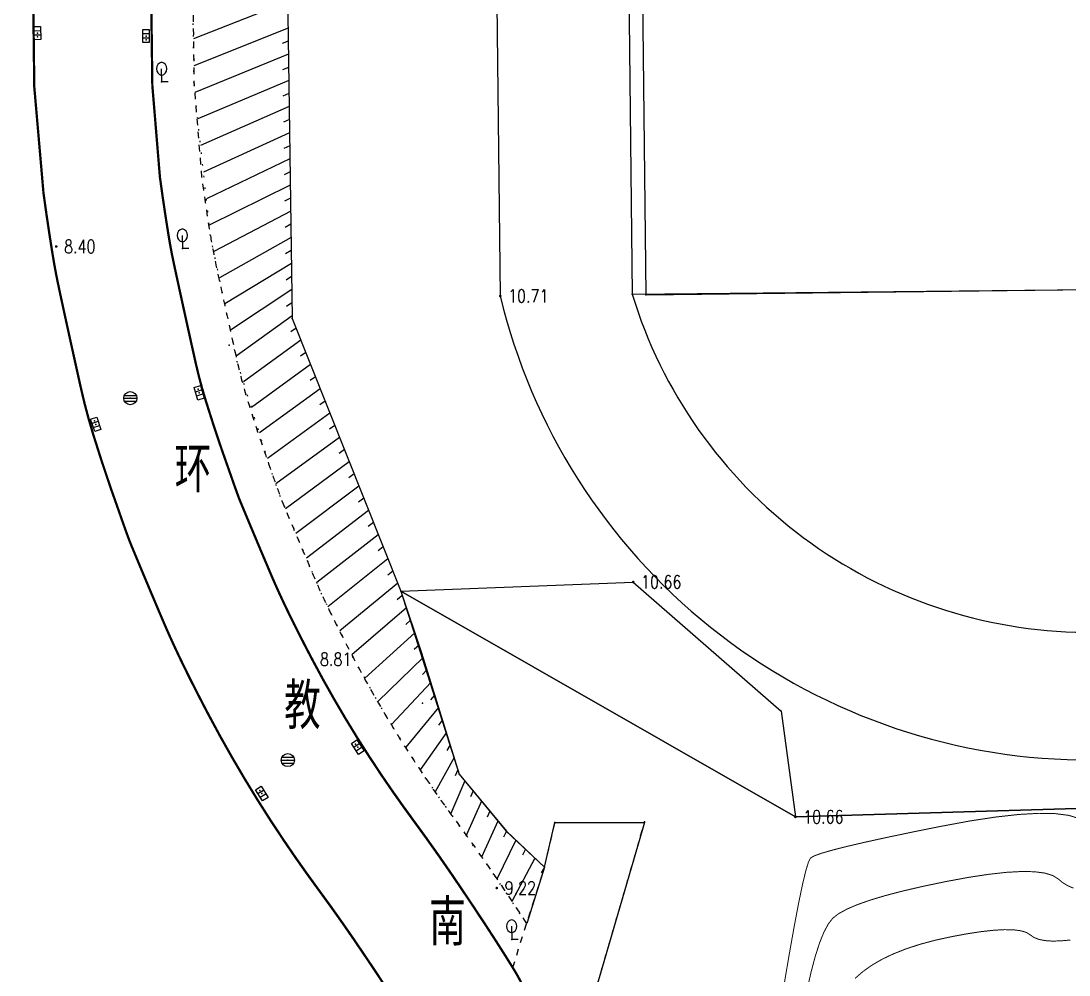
# Model space of a CAD drawing. Extents: x 940 to 2162, y 608 to 1562.
# Drawn here: x 1040.5 to 1120.6, y 851.8 to 924.7 of the extents above; entities that cross this region are included whole.
import ezdxf
from ezdxf.enums import TextEntityAlignment as Align

# ---------------------------------------------------------------- set-up
doc = ezdxf.new("R2010")
doc.units = 0
doc.header["$LTSCALE"] = 0.5
doc.header["$PDSIZE"] = 0.2
doc.linetypes.add('X4', pattern=[1.6, 0, -1.6])
doc.linetypes.add('X6', pattern=[2, 1, -1])
doc.layers.get('0').update_dxf_attribs({"linetype": 'CONTINUOUS'})
doc.layers.add('ASSIST', color=7, linetype='CONTINUOUS', plot=False)
for name, color, linetype in [('COMPONENT', 4, 'CONTINUOUS'), ('DGX', 2, 'CONTINUOUS'), ('DLDW', 11, 'CONTINUOUS'), ('DLSS', 4, 'CONTINUOUS'), ('DMTZ', 3, 'CONTINUOUS'), ('GCD', 1, 'CONTINUOUS'), ('GXYZ', 2, 'CONTINUOUS'), ('JMD', 6, 'CONTINUOUS'), ('ZBTZ', 3, 'CONTINUOUS'), ('ZDH', 1, 'CONTINUOUS')]:
    doc.layers.add(name, color=color, linetype=linetype)
doc.styles.add('HZ', font='rs.shx', dxfattribs={"width": 0.8, "bigfont": 'hztxt.shx'})
doc.linetypes.add('1161', pattern='A,0,[149,AAA.SHX,S=0.15,R=0,X=0,Y=0],-1.6', length=1.6)
doc.linetypes.add('447', pattern='A,8,-1,[148,AAA.SHX,S=1,R=0,X=0,Y=0],-1', length=10)

# ---------------------------------------------------------------- blocks, each defined once
blk = doc.blocks.new('gcbj0103')
for p, q in [((-1, 0), (1, 0)), ((-0.9009279699931145, 0.4339686542644392), (0.9009279699931145, 0.4339686542644392)), ((-0.8840719287007586, -0.4673508584386283), (0.8840719287007586, -0.4673508584386283))]:
    blk.add_line(p, q)
blk.add_circle((0, 0), 1)
blk = doc.blocks.new('gc041')
for p, q in [((-1, 0.5), (1, 0.5)), ((-1, -0.5), (-1, 0.5)), ((-0.3300000000000001, 0.5), (-0.3300000000000001, -0.5)), ((0.3300000000000001, 0.5), (0.3300000000000001, -0.5)), ((1, 0.5), (1, -0.5)), ((1, -0.5), (-1, -0.5))]:
    blk.add_line(p, q)
blk = doc.blocks.new('gc143')
for p, q in [((2.498001805406602e-16, 1), (9.593355060531668e-17, 2)), ((2.498001805406602e-16, 1), (2.498001805406602e-16, 0)), ((1, 0), (0, 0))]:
    blk.add_line(p, q)
for centre, start, end in [((0.2249999999999998, 2), 102.6803834918198, 257.3196165081802), ((-0.2249999999999998, 2), 282.6803834918198, 77.31961650818025)]:
    blk.add_arc(centre, 1.025, start, end)
blk = doc.blocks.new('GC200')
at = {"linetype": 'Continuous', "const_width": 0.2, "flags": 128}
blk.add_lwpolyline([(-0.1, 0, 1), (0.1, 0, 1)], format="xyb", close=True, dxfattribs=at)

msp = doc.modelspace()

# ---------------------------------------------------------------- linework, layer by layer
at = {"linetype": 'Continuous', "elevation": 10.476, "flags": 128}
msp.add_lwpolyline([(1069.546, 881.138), (1071.134, 876.441), (1074.012, 867.156), (1077.587, 862.808), (1080.531, 860.039)], dxfattribs=at)
at = {"layer": 'ASSIST', "linetype": 'X4', "flags": 128}
msp.add_lwpolyline([(1079.166244940038, 855.7308427272106), (1076.574031356186, 859.603144053535), (1071.277031356186, 867.086144053535), (1068.484220895074, 871.4767761054061), (1065.951031356186, 875.9791440535349), (1063.552031356186, 880.783144053535), (1060.279836921319, 888.5049547684318), (1059.681403622628, 890.1937697580136), (1057.041291029903, 898.6662410721331), (1054.984177358094, 908.3196358008488), (1053.732031356187, 919.8631440535349), (1052.758536854676, 997.173), (1051.943536854676, 1010.097), (1049.895536854676, 1021.726), (1047.311, 1030.955)], dxfattribs=at)
at = {"layer": 'DGX', "linetype": 'Continuous', "const_width": 0.075}
for points, elevation in [([(1098.853659627284, 851.0927249701649), (1099.269318511316, 853.5359602359097), (1099.642508572794, 855.6244868838926), (1099.973229811716, 857.3583049141134), (1100.261482228083, 858.7374143265724), (1100.507265821896, 859.7618151212695), (1100.710580593153, 860.4315072982046), (1100.871426541855, 860.7464908573777), (1101.149267421415, 860.9047025318572), (1101.703566985246, 861.1040790547113), (1102.534325233349, 861.3446204259402), (1103.641542165723, 861.6263266455437), (1105.025217782368, 861.9491977135219), (1106.685352083285, 862.3132336298747), (1108.621945068473, 862.7184343946024), (1110.834996737933, 863.1648000077045), (1113.066083306392, 863.5772126744632), (1115.056780988579, 863.8805546001604), (1116.807089784493, 864.074825784796), (1118.317009694135, 864.16002622837), (1119.586540717504, 864.1361559308824), (1120.615682854601, 864.0032148923332), (1121.404436105426, 863.7612031127225)], 11), ([(1120.971317420809, 858.4397832926766), (1120.55170415722, 858.615891290222), (1120.167522125366, 858.8469958140868), (1119.818771325246, 859.133096864271), (1119.394809039766, 859.4045327150994), (1118.784992551833, 859.5916416408965), (1117.989321861446, 859.6944236416623), (1117.007796968605, 859.7128787173967), (1115.84041787331, 859.6470068681), (1114.487184575562, 859.496808093772), (1112.948097075359, 859.2622823944126), (1111.223155372703, 858.943429770022), (1109.497383335527, 858.5837627091677), (1107.955804831763, 858.2267937004173), (1106.598419861412, 857.8725227437706), (1105.425228424474, 857.5209498392279), (1104.436230520949, 857.172074986789), (1103.631426150836, 856.8258981864541), (1103.010815314136, 856.4824194382229), (1102.574398010849, 856.1416387420957), (1102.232799868869, 855.7067486248916), (1101.896646516088, 855.0809416134299), (1101.565937952507, 854.2642177077106), (1101.240674178126, 853.2565769077337), (1100.920855192944, 852.0580192134993), (1100.606480996962, 850.6685446250073)], 11.5)]:
    msp.add_lwpolyline(points, dxfattribs=dict(at, elevation=elevation))
at = {"layer": 'DGX', "linetype": 'Continuous', "const_width": 0.075, "elevation": 12, "flags": 128}
msp.add_lwpolyline([(1120.742723088837, 854.4736524218189), (1120.003257072757, 854.4058525828426), (1119.355712069221, 854.3906673937685), (1118.800088078229, 854.4280968545963), (1118.33638509978, 854.5181409653262), (1117.964603133875, 854.660799725958), (1117.684742180514, 854.8560731364919), (1117.385181974107, 855.0478623174763), (1116.954302249065, 855.1800683894596), (1116.392103005388, 855.2526913524421), (1115.698584243075, 855.2657312064235), (1114.873745962127, 855.219187951404), (1113.917588162545, 855.1130615873834), (1112.830110844327, 854.9473521143619), (1111.611314007474, 854.7220595323395), (1110.37282160258, 854.449091023733), (1109.22625758024, 854.1403537709597), (1108.171621940455, 853.7958477740193), (1107.208914683225, 853.415573032912), (1106.338135808548, 852.9995295476378), (1105.559285316426, 852.5477173181966), (1104.872363206858, 852.0601363445886), (1104.277369479844, 851.5367866268136)], dxfattribs=at)
at = {"layer": 'DLDW', "linetype": 'Continuous', "flags": 128}
for points in [[(1157.266, 904.563), (1156.109, 1009.555), (1086.077, 1008.813), (1087.233, 903.859)], [(1088.279, 903.81), (1156.269, 904.625), (1155.066, 1009.58), (1087.093, 1008.754)]]:
    msp.add_lwpolyline(points, close=True, dxfattribs=at)
msp.add_lwpolyline([(1075.95, 1008.675), (1077.144, 903.717)], dxfattribs=at)
for points in [[(1077.144, 903.717, 0.1665107262286955), (1093.221442439321, 878.3945402264355, 0.1665107262286951), (1121.448, 868.247, 0.1733531338604631), (1150.942499247802, 878.2894183026349, 0.1733531338604574), (1167.388, 904.753)], [(1087.233, 903.859, 0.1596867683486543), (1100.309081697622, 885.2603274544863, 0.1596867683486565), (1121.857, 878.009, 0.1642969392511368), (1144.045273596829, 885.307016069514, 0.1642969392511373), (1157.266, 904.563)]]:
    msp.add_lwpolyline(points, format="xyb", dxfattribs=at)
at = {"layer": 'DLSS', "linetype": 'Continuous', "const_width": 0.175, "elevation": 8.675, "flags": 128}
for points in [[(1049.57, 997.173), (1050.544, 919.823)], [(1041.518, 919.696), (1040.587, 996.591)], [(1041.518, 919.696), (1042.221, 911.595)], [(1050.544, 919.823), (1051.124376898678, 912.7976643089588)]]:
    msp.add_lwpolyline(points, dxfattribs=at)
at = {"layer": 'DLSS', "linetype": 'X6', "flags": 128}
msp.add_lwpolyline([(1052.758536854676, 997.173), (1053.732536854676, 919.823), (1053.732031356187, 919.8631440535349), (1054.312408254865, 912.8378083624938, 0.006666815741131009), (1054.984177358094, 908.3196358008488, 0.01268666632667054), (1055.367738860587, 906.284736201509, 0.001138137123035813), (1056.083357364755, 902.9911977461031, 0.0008703134316765247), (1057.041291029903, 898.6662410721331, 0.02005742826847288), (1057.805588600188, 895.7911027193127, 0.01171711814080317), (1059.681403622628, 890.1937697580136, 0.003125506191028605), (1060.279836921319, 888.5049547684318, 0.01155761766356073), (1060.455031356187, 888.053144053535, 0.002422477526635256), (1062.793640668964, 882.4888000462158, 0.007833472713605686), (1063.552031356186, 880.783144053535, 0.007275035245313421), (1064.560635857798, 878.6876786188147, 0.005556859170894149), (1065.951031356186, 875.9791440535349, 0.0135592585974344), (1068.484220895074, 871.4767761054061, 0.01346145456608761), (1071.277031356186, 867.086144053535, 0.01047366251883937), (1073.718863607087, 863.6249351630594, -0.008994671750275756), (1076.574031356186, 859.603144053535, -0.004728688790849318), (1079.166244940038, 855.7308427272106, -0.006215720748327767)], format="xyb", dxfattribs=at)
at = {"layer": 'DLSS', "linetype": 'Continuous', "const_width": 0.175, "flags": 128}
for points in [[(1051.124376898678, 912.7976643089588, 0.006666815741131009), (1051.796146001907, 908.2794917473138, 0.01268666632667054), (1052.179707504401, 906.244592147974, 0.001138137123035813), (1052.895326008569, 902.9510536925682, 0.0008703134316765247), (1053.853259673716, 898.6260970185981, 0.02005742826847288), (1054.617557244001, 895.7509586657777, 0.01171711814080317), (1056.493372266442, 890.1536257044786, 0.01171711814080317)], [(1042.221, 911.595, 0.006666815741131063), (1042.928002097803, 906.8398579966452, 0.01268666632667055), (1043.396, 904.357, 0.001138137123035758), (1044.120302849558, 901.023493006418, 0.0008703134316765853), (1045.085, 896.668, 0.02005742826847278), (1046.034402763094, 893.0965320239484, 0.01171711814080306), (1048.044, 887.1)], [(1056.493372266442, 890.1536257044786, 0.003125506191028605), (1057.091805565133, 888.4648107148969, 0.01155761766356073), (1057.267, 888.013, 0.002422477526635256), (1059.605609312777, 882.4486559926809, 0.007833472713605686), (1060.364, 880.743, 0.007275035245313421), (1061.372604501612, 878.6475345652798, 0.005556859170894149), (1062.763, 875.939, 0.0135592585974344), (1065.296189538887, 871.4366320518711, 0.01346145456608761), (1068.089, 867.046, 0.01047366251883937), (1070.5308322509, 863.5847911095244, -0.008994671750275756), (1073.386, 859.563, -0.00488797346783775), (1076.064252279102, 855.5594139289024, -0.006215720748327767), (1078.1, 852.365, -0.01773117998338068), (1078.718103587955, 851.2841913496413, -0.00275414816203505), (1082.408, 844.171, -0.02123833320851274), (1083.330236433261, 842.1630165514762, -0.01017343484311333), (1084.988, 837.86)], [(1048.007108905595, 887.2060869767902, 0.003125506191028631), (1048.643054517694, 885.4114099683082, 0.01155761766355959), (1048.968378713001, 884.5724280830318, 0.002422477526635396), (1051.340715863724, 878.9278341203534, 0.00783347271360565), (1052.213464083127, 876.9649827093257, 0.007275035245313343), (1053.335442611665, 874.6339726639687, 0.005556859170894061), (1054.817026332596, 871.747800546647, 0.01355925859743427), (1057.589091622918, 866.8208664496622, 0.01346145456608757), (1060.641475510723, 862.0221539272696, 0.01047366251883954), (1063.300245153823, 858.2534441303418, -0.008994671750275764), (1065.968323705345, 854.4951869836607, -0.004887973467837899), (1068.548915478154, 850.6375887441582, -0.006215720748327738), (1070.4646292898, 847.6315272263711, -0.0177311799833802), (1070.766521220803, 847.1036425532185, -0.002754148162035184), (1074.410845793548, 840.0783022370205, -0.02123833320851281), (1075.014696039766, 838.7635403646177, 0.03523767940886961), (1078.021, 832.169, -0.0101734348431133)]]:
    msp.add_lwpolyline(points, format="xyb", dxfattribs=at)
at = {"layer": 'DLSS', "linetype": 'X6', "flags": 128}
msp.add_lwpolyline([(1078.1, 852.365), (1080.531, 860.039), (1081.322, 863.46), (1088.163, 863.46), (1082.903, 845.379), (1082.408, 844.171)], dxfattribs=at)
at = {"layer": 'DMTZ', "linetype": 'Continuous'}
for p, q in [((1060.892327608276, 926.2003565226593), (1053.68786468508, 923.3706307168828)), ((1060.921047983566, 924.2005627482807), (1053.713609647873, 921.3261000474628)), ((1060.935408171212, 923.2006658610915), (1060.471464690926, 923.0142350506015)), ((1060.949768358857, 922.2007689739022), (1053.794752937135, 919.2849150880608)), ((1060.964128546502, 921.2008720867128), (1060.502382247452, 921.0090639656287)), ((1060.978488734147, 920.2009751995236), (1054.015251183171, 917.252146290385)), ((1060.992848921792, 919.2010783123344), (1060.533814592884, 919.0028676040379)), ((1061.007209109438, 918.201181425145), (1054.235749429206, 915.2193774927092)), ((1061.021569297083, 917.2012845379559), (1060.565462526062, 916.9964269937235)), ((1061.035929484728, 916.2013876507665), (1054.456247675241, 913.1866086950336)), ((1061.050289672373, 915.2014907635772), (1060.597345354354, 914.9897327772475)), ((1061.064649860018, 914.201593876388), (1054.676745921277, 911.1538398973578)), ((1061.079010047663, 913.2016969891987), (1060.629484199023, 912.9827757444465)), ((1061.093370235308, 912.2018001020094), (1054.897244167312, 909.1210710996821)), ((1061.107730422954, 911.2019032148202), (1060.662125892534, 910.9751068249255)), ((1061.122090610599, 910.2020063276309), (1055.242314537391, 907.1082782953944)), ((1061.136450798244, 909.2021094404416), (1060.697339547544, 908.9629833032078)), ((1061.150810985889, 908.2022125532524), (1055.668464889095, 905.1084872215441)), ((1061.165171173534, 907.2023156660631), (1060.733694800984, 906.94967334987)), ((1061.179531361179, 906.2024187788738), (1056.094615240799, 903.1086961476939)), ((1061.193891548824, 905.2025218916845), (1060.771447906442, 904.9350497080648)), ((1061.20825173647, 904.2026250044953), (1056.520765592503, 901.1089050738436)), ((1061.222611924115, 903.2027281173059), (1060.810920434561, 902.9189850690584)), ((1061.23697211176, 902.2028312301168), (1056.946915944207, 899.1091139999933)), ((1061.532002616827, 901.2588646073558), (1061.127350558819, 900.9651696772835)), ((1061.902025700456, 900.329842047037), (1057.514876321284, 897.1464430881116)), ((1062.272048784085, 899.4008194867181), (1061.867329558184, 899.1072171226513)), ((1062.642071867715, 898.4717969263993), (1058.123175248783, 895.1943311865774)), ((1063.012094951344, 897.5427743660805), (1062.607312416782, 897.2492592902954)), ((1063.382118034974, 896.6137518057616), (1058.731474176283, 893.2422192850431)), ((1063.752141118603, 895.6847292454428), (1063.34729881131, 895.3912966190611)), ((1064.122164202233, 894.755706685124), (1059.339773103782, 891.2901073835089)), ((1064.492187285862, 893.8266841248052), (1064.087288453595, 893.5333295004539)), ((1064.862210369492, 892.8976615644863), (1059.980789308567, 889.3488852317266)), ((1065.232233453121, 891.9686390041675), (1064.828450361354, 891.6737505255804)), ((1065.60225653675, 891.0396164438487), (1060.728280624867, 887.4467054913758)), ((1065.97227962038, 890.1105938835298), (1065.571144939382, 889.8121127824514)), ((1066.342302704009, 889.181571323211), (1061.526065288441, 885.5640722047596)), ((1066.712325787639, 888.2525487628922), (1066.313899885746, 887.9504613571619)), ((1067.082348871268, 887.3235262025732), (1062.323849952014, 883.6814389181433)), ((1067.452371954898, 886.3945036422544), (1067.056715998018, 886.0887973063935)), ((1067.822395038527, 885.4654810819356), (1063.121634615587, 881.7988056315269)), ((1068.192418122157, 884.5364585216167), (1067.799594048349, 884.2271217358361)), ((1068.562441205786, 883.6074359612979), (1063.97270755001, 879.9407395370155)), ((1068.932464289415, 882.6784134009791), (1068.544138320765, 882.3634484155099)), ((1069.302487373045, 881.7493908406603), (1064.886207953197, 878.1114540276742)), ((1069.655502939657, 880.8141112672729), (1069.27242146807, 880.4927880870845)), ((1069.975781725014, 879.8667879330038), (1065.799708356384, 876.2821685183329)), ((1070.29606051037, 878.9194645987349), (1069.921051825217, 878.5887555331504)), ((1070.616339295727, 877.9721412644658), (1066.787562422449, 874.4923344001166)), ((1070.936618081083, 877.0248179301967), (1070.572035095275, 876.6826494827045)), ((1071.247605945168, 876.0744846418049), (1067.790178693826, 872.7103329765262)), ((1071.54367186761, 875.1193171331613), (1071.192707082688, 874.7631939525836)), ((1071.839737790053, 874.1641496245177), (1068.821967039004, 870.9457987742973)), ((1072.135803712495, 873.208982115874), (1071.804516848356, 872.8344837665464)), ((1072.431869634937, 872.2538146072305), (1069.919368967028, 869.2205516993316)), ((1072.727935557379, 871.2986470985869), (1072.423268739285, 870.9021901274633)), ((1073.024001479821, 870.3434795899433), (1071.016770895052, 867.495304624366)), ((1073.320067402264, 869.3883120812997), (1073.052906935533, 868.9656712349347)), ((1073.616133324706, 868.433144572656), (1072.178214938054, 865.8130542398444)), ((1073.912199247148, 867.4779770640125), (1073.70420792588, 867.0232907872489)), ((1074.43301639271, 866.6439498530063), (1073.359569152797, 864.1441711760502)), ((1075.068119436877, 865.8715224303382), (1074.868147214742, 865.4132527385907)), ((1075.703222481044, 865.0990950076701), (1074.540923367539, 862.4752881122561)), ((1076.338325525211, 864.326667585002), (1076.133410739227, 863.8705865280779)), ((1076.973428569378, 863.5542401623339), (1075.722277582282, 860.8064050484619)), ((1077.611695470507, 862.7847725007354), (1077.40209703458, 862.3308248213089)), ((1078.34012060518, 862.0996470938372), (1076.89137783504, 859.1290854348222)), ((1079.796970874525, 860.729396280041), (1078.028811387539, 857.4299640810164)), ((1079.068545739852, 861.4145216869391), (1078.840301985904, 860.969656776226)), ((1080.531, 860.039), (1079.166244940038, 855.7308427272106)), ((1080.525396009197, 860.0442708731428), (1080.282237568769, 859.6073796133896))]:
    msp.add_line(p, q, dxfattribs=at)
at = {"layer": 'DMTZ', "linetype": 'Continuous', "flags": 128}
msp.add_lwpolyline([(1055.834615484472, 1031.810130339084), (1056.792, 1027.737), (1059.649, 1012.773), (1061.24, 901.992), (1069.546, 881.138), (1071.134, 876.441), (1074.012, 867.156), (1077.587, 862.808), (1080.531, 860.039)], dxfattribs=at)
at = {"layer": 'JMD', "linetype": '447', "flags": 128}
for points, elevation in [([(1056.792, 1027.737), (1059.649, 1012.773), (1061.24, 901.992)], 10.557), ([(1061.24, 901.992), (1069.546, 881.138), (1099.71, 863.887), (1125.512, 864.649), (1145.898, 871.231), (1161.268, 883.069), (1170.186, 899.769)], 10.524), ([(1069.546, 881.138), (1087.312, 881.848), (1098.629, 871.963), (1099.71, 863.887)], 10.476)]:
    msp.add_lwpolyline(points, dxfattribs=dict(at, elevation=elevation))
at = {"layer": 'ZBTZ', "linetype": '1161', "flags": 128}
msp.add_lwpolyline([(1330.74030690614, 833.7620854091418), (1327.560331544107, 840.7681599130767), (1319.707331544107, 863.1341599130767), (1319.598215207927, 863.4449323535472, -0.07767189255708772), (1319.176439391889, 867.1407200917384, -0.0898070765569256), (1319.974327591588, 870.699852189045, -0.08994556192284624), (1322.608315473374, 874.7282865134812, -0.1187661010853789), (1326.471301276923, 877.2365451134685, -0.1025950551691079), (1331.409700766704, 877.9072461966447, -0.1410605338780617), (1335.991557555388, 876.2359889733368, -0.02070805339739447), (1338.014511455766, 874.628544778913, -0.02638179541695709), (1339.616430768756, 873.0888239983199, -0.01324528057053841), (1341.445756783676, 871.0279743199329, -0.00539694557954698), (1345.413958174393, 866.2069504954676, -0.0287676922752241), (1347.216635304136, 863.683777253185, -0.01558429575928062), (1349.754193119395, 859.369411250804), (1356.2, 845.721, 0.1677350416687429), (1359.481754920498, 841.3407086163867, 0.2477639020007958), (1363.284, 840.922, 0.1119164653350866), (1366.35400898118, 843.0176757045932, 0.06982179078055493), (1369.739, 847.866, 0.05302666898327583), (1371.016677476326, 851.2183776665252, 0.05266278602098382), (1371.567012493218, 854.7884628561937, -0.001571457847204317), (1370.444748392087, 864.0936365850512, -0.002171716530743324), (1369.680930655726, 870.8520126735848, -0.000158731353507149), (1368.865347683121, 878.3827903145817, -0.005831175058357999), (1368.835166977086, 878.6965356861357, -0.04640159439302335), (1368.86888755593, 882.6640065747548, 0.02050817610481401), (1369.267448158087, 889.2738495481444, 0.003581697732851994), (1369.283866229048, 890.6361483615467, 0.0007816484266188469), (1369.305592176197, 897.1712360912459, 0.02658373590495521), (1369.127376593749, 900.6358330974675, 0.003874003666492416), (1368.949032075191, 902.2173065744712), (1368.092903076096, 906.6853415970179, 0.009168549313988517), (1365.622509096733, 916.5441506019939, 0.03703590148082501), (1365.012888824837, 918.2791220873926, 0.007584960766079112), (1357.022105311998, 935.8366278723581, 0.00487218763512105), (1343.846177456713, 962.9729170233339, 0.008475438951629393), (1342.008906001692, 966.5131037875562, 0.003613577247690865), (1335.853620577029, 977.7032815322196), (1329.947909288172, 984.9689412267328, 0.01309924258097198), (1326.606297377274, 988.4312666789774, 0.02852748120971554), (1325.251649540224, 989.6191488562038, 0.01473740594468165), (1320.307333616, 993.2498529809614, 0.008962561046840834), (1311.673246271799, 998.9808702049178, 0.04786741139772971), (1307.451735092448, 1001.138045216571, 0.02711266159421614), (1298.540423747699, 1004.116219391518), (1269.742276207902, 1011.438894708272, -0.02051239827557362), (1261.532235023807, 1014.034304340521, -0.03397722606823211), (1256.413016839589, 1016.290583875658, -0.005960911369626823), (1247.965378045428, 1020.850663506758, -0.01883707292249731), (1245.102313519433, 1022.584718726818, -0.02792585219704915), (1242.304926376443, 1024.659162672232, -0.006734338126811068), (1232.843102192778, 1032.748968426348, -0.04166987681746038), (1227.656889851819, 1038.133384819236, -0.02583213580689571), (1220.98624510323, 1047.249647159327), (1219.164, 1049.83), (1198.288, 1046.029), (1190.582, 1046.640095995334), (1190.582, 1044.115), (1180.434, 1044.141), (1180.52, 1046.834), (1175.967, 1046.977), (1177.339, 952.841), (1172.053, 952.633), (1170.186, 899.769), (1161.268, 883.069), (1145.898, 871.231), (1125.512, 864.649), (1099.71, 863.887), (1069.546, 881.138), (1074.012, 867.156), (1077.611695470507, 862.7847725007354), (1080.531, 860.039), (1081.322, 863.46), (1088.163, 863.46), (1082.903, 845.379), (1085.515, 845.893), (1090.004650170865, 847.6044717124414), (1092.212, 841.814), (1092.782, 840.069), (1087.738, 838.245), (1087.788030478868, 838.7502726945628, -0.02720626135905153), (1090.092928778058, 834.6383083630063, -0.06386620414577619), (1090.967153284954, 832.077135139946, -0.009427842250884071), (1091.977816512765, 826.6015682940632, -0.01027752102179073), (1092.709408967606, 821.5245319534689, -0.01191435290653254), (1094.111987085831, 807.3647098204297, -0.02409250960012815), (1094.30658744357, 800.0856844147379, -0.01762744533853064), (1093.750281316498, 790.2846162248766, -0.007980720861946566), (1091.459872154579, 769.1421334205809), (1090.26578939507, 759.7561079789987, -0.03406716881543417), (1095.724227160725, 760.4608220012772, -0.04963664791136636), (1102.310038156488, 760.2044738422388, -0.002640957564007776), (1103.782246849057, 759.9919323943757, -0.00539219187305133), (1104.565516979413, 759.8659749667443, -0.07206357379235899), (1109.902716802097, 758.1321199383497, -0.1118449995093487), (1113.518399190251, 755.2037695404226, -0.1248730427075838), (1115.36875288391, 751.0471710724216, -0.06574681898558328), (1115.600295215374, 745.1219470572261, -0.03658069401308228), (1114.484646497955, 738.437422222961, 0.03433370707008717), (1113.45986872758, 732.4626363982984, 0.01733054045824726), (1112.756710506515, 721.9149484344907, 0.02338279242338238), (1112.870601334822, 714.2453172550563, 0.03585467793721579), (1113.622760535866, 708.6355006366118, 0.02070116468151142), (1116.170601013228, 698.5036091733889, 0.03739477682750552), (1121.194106788135, 685.2584702053803, 0.04252079251681425), (1127.33555278772, 674.5880986850711, 0.02313094364083144), (1130.841138330201, 670.0100691093521, 0.02070017685427941), (1135.245525779231, 665.197562799227, 0.04717038616147532), (1140.589988981119, 660.7506756278771, 0.0457630195307813), (1146.888910362973, 657.2417750079023, 0.08252832960292647), (1154.184492675951, 655.3625431456941, 0.06653596269969576), (1164.052947775207, 655.8114226763622, 0.03089355770655486), (1170.375238681622, 657.3592530134301, 0.04345245804404059), (1174.348562496032, 658.9865479072473, 0.05305413404953363), (1181.795294439794, 663.8821966875308, 0.08734573626848158), (1184.776556534042, 667.3579680265868, 0.006859099172837518), (1185.162424824007, 668.0303477159773, -0.00631040235019554), (1185.689144687283, 668.9505002558554, -0.03027568241927613), (1189.360874201515, 674.3982951760674, -0.02108139738827408), (1195.178903604285, 681.3657108240375, -0.09338849232418449), (1204.12747858415, 688.1214405744404, -0.1305612467970556), (1213.005575189727, 689.9282492644204, -0.01063875108165456), (1220.791738366239, 689.3027760349814, 0.00642791346054287), (1233.289985343012, 688.1927728609945, 0.00233489481904948), (1242.047541471795, 687.5694565158763, 0.003845100388871761), (1247.33148845377, 687.2589590041302, 0.1985676532413352), (1251.992562138071, 688.913161983478, 0.1440159873846094), (1256.476480274548, 696.199376634051, 0.08971518663742474), (1257.029305765584, 702.5635347783069, -0.06938342729055084), (1257.544183804626, 713.690144686303, -0.03642232395499571), (1260.849961048933, 726.2380738041269, -0.1559862119657098), (1264.056100359757, 730.5452450611203, -0.201175649441758), (1270.425309938213, 731.9988229909209, -0.180181156037053), (1276.131460513026, 728.6615328283185, -0.0232625486903424), (1278.274910883589, 725.7738106002363, -0.02503553640315423), (1280.026538709105, 722.8645586086313, -0.02434322553392784), (1284.360118812925, 713.7357709049638, 0.01944662701793687), (1289.340410411718, 702.974008156593, 0.01917795581949746), (1295.660754941264, 691.6924217729716, 0.06245552294169186), (1297.591655592382, 689.2739748517232, 0.04933305028934373), (1298.871263876959, 688.2524847520576, 0.03510164600004978), (1301.353588933053, 686.8804423082602, 0.03143432146550384), (1304.796556164129, 685.5374699958774, 0.07184735461139242), (1305.498594691406, 685.4201277057728, 0.02380887318557969), (1306.044999012333, 685.4340327845189, 0.01709317676678085), (1307.053964570062, 685.5426454614598, 0.04366497319522861), (1310.870427501381, 686.4309815295726, 0.03629749139989812), (1315.466604066101, 688.3123681239646, 0.01577830507434011), (1318.218381066063, 689.789502522463, 0.01085909114464518), (1322.259194086291, 692.2443089302099, 0.02130855956824799), (1324.616938282682, 693.8930450809643, 0.01289662136176066), (1324.725336837125, 693.9804608040216, 0.03734683383360973), (1324.728702912137, 698.7320064341585, 0.01663329780598675), (1324.405080695114, 701.738899424808, 0.02029218058863811), (1323.977572554634, 704.0742294947426, 0.1184085380518286), (1320.610129847948, 710.9164216375686, -0.07003127295606214), (1311.691834361558, 725.3573214875784, -0.02297238856624564), (1306.681434260197, 738.3728921761328, -0.02490042000628294), (1303.211847331826, 750.8250109872182, -0.0554466566014308), (1301.993249374297, 761.741252607555, -0.04310571844722187), (1303.164165990694, 775.3601210581369, -0.08462387301106501), (1307.367442014009, 787.2135689431892, -0.2741189059059924), (1314.058595428185, 791.0989382513875, -0.1743008428100553), (1319.048992605886, 789.2538453076137, -0.08134021371336353), (1323.488700769593, 784.0801708667296, -0.1588683276388593), (1326.898963832351, 769.6306686874689, 0.1153917118663564), (1329.097714642468, 754.7229658551212, 0.0273903590976233), (1333.464101245895, 745.226586325915, 0.04406865682504043), (1336.763524686614, 740.1220168393071, 0.117210170919842), (1341.452929314251, 736.3643159917947, 0.0971809382673595), (1349.100997465204, 734.4241915909283, 0.1361103680864947), (1353.055399055422, 735.2913690110936, 0.05419261582669176), (1355.837845102869, 737.1734301901735), (1357.399845102869, 741.0464301901736), (1359.601, 743.988), (1358.961, 747.7399999999996, 0.01231234098991145), (1357.65019902393, 750.5986331368042, 0.02725461916411472), (1356.292292965122, 753.0316492567024, 0.002450998418037426), (1353.397403663183, 757.5635155551157, -0.003278939468007818), (1351.198821126588, 761.0179287083276, -0.001211345795050649), (1348.635884223226, 765.1257972260855, -0.001537204853457743), (1346.629580871756, 768.3812067449871, -0.01847901088273402), (1344.350421693191, 772.4339961239825, -0.01357885267906492), (1341.682419665143, 777.9829518509791, -0.01746012801799162), (1340.066427634603, 781.9582252058965, -0.01901592663279646), (1338.839062154025, 785.7485170573659, -0.01541965974882291), (1337.304102082367, 791.9061545913436, -0.01626914342456756), (1336.21741607463, 797.8467138063714, -4.687785894344609e-05), (1335.23663264182, 804.4118024131503, -0.0001206073863888969), (1334.856053589007, 806.9651441948282, -7.336279934118193e-06), (1333.96292600187, 812.9677574751004, -7.344894127367466e-06), (1333.071021892567, 818.9633572444873, -0.001306863609322305), (1332.462635848178, 823.1282670037327, 0.0009819902722926113), (1331.662323694791, 828.6320722259779, 0.01573564386669299), (1330.74030690614, 833.7620854091418)], format="xyb", close=True, dxfattribs=at)
at = {"layer": 'ZDH', "linetype": 'Continuous'}
for p in [(1041.752, 923.82, 8.34), (1041.752, 923.82, 8.34), (1041.76, 923.522, 8.348), (1041.76, 923.522, 8.348), (1050.061, 923.59, 8.437), (1050.061, 923.59, 8.437), (1050.062, 923.3, 8.436), (1050.062, 923.3, 8.436), (1051.251, 920.089, 8.637), (1051.251, 920.089, 8.637), (1041.518, 919.696, 8.353), (1041.518, 919.696, 8.353), (1050.544, 919.823, 8.475), (1050.544, 919.823, 8.475), (1042.221, 911.595, 8.353), (1042.221, 911.595, 8.353), (1042.221, 911.595, 8.353), (1042.221, 911.595, 8.353), (1042.221, 911.595, 8.353), (1042.221, 911.595, 8.353), (1043.198, 907.5, 8.395), (1043.198, 907.5, 8.395), (1052.845, 907.346, 8.889), (1052.845, 907.346, 8.889), (1052.845, 907.346, 8.889), (1043.396, 904.357, 8.426), (1043.396, 904.357, 8.426), (1043.396, 904.357, 8.426), (1077.144, 903.717, 10.708), (1077.144, 903.717, 10.708), (1077.144, 903.717, 10.708), (1087.233, 903.859, 10.641), (1087.233, 903.859, 10.641), (1087.233, 903.859, 10.641), (1088.279, 903.81, 10.61), (1088.279, 903.81, 10.61), (1088.279, 903.81, 10.61), (1061.24, 901.992, 10.524), (1061.24, 901.992, 10.524), (1061.24, 901.992, 10.524), (1056.42, 899.946, 8.784), (1056.42, 899.946, 8.784), (1056.42, 899.946, 8.784), (1045.085, 896.668, 8.525), (1045.085, 896.668, 8.525), (1045.085, 896.668, 8.525), (1054.041, 896.584, 8.568), (1054.041, 896.584, 8.568), (1054.041, 896.584, 8.568), (1054.126, 896.309, 8.568), (1054.126, 896.309, 8.568), (1054.126, 896.309, 8.568), (1048.862, 895.904, 8.617), (1048.862, 895.904, 8.617), (1048.862, 895.904, 8.617), (1046.128, 894.173, 8.549), (1046.128, 894.173, 8.549), (1046.128, 894.173, 8.549), (1046.218, 893.9, 8.547), (1046.218, 893.9, 8.547), (1046.218, 893.9, 8.547), (1057.267, 888.013, 8.667), (1057.267, 888.013, 8.667), (1057.267, 888.013, 8.667), (1048.044, 887.1, 8.627), (1048.044, 887.1, 8.627), (1048.044, 887.1, 8.627), (1087.312, 881.848, 10.66), (1087.312, 881.848, 10.66), (1087.312, 881.848, 10.66), (1060.364, 880.743, 8.74), (1060.364, 880.743, 8.74), (1060.364, 880.743, 8.74), (1069.546, 881.138, 10.476), (1069.546, 881.138, 10.476), (1069.546, 881.138, 10.476), (1062.763, 875.939, 8.809), (1062.763, 875.939, 8.809), (1062.763, 875.939, 8.809), (1071.134, 876.441, 10.381), (1071.134, 876.441, 10.381), (1071.134, 876.441, 10.381), (1071.195, 872.574, 10.263), (1071.195, 872.574, 10.263), (1071.195, 872.574, 10.263), (1098.629, 871.963, 10.67), (1098.629, 871.963, 10.67), (1098.629, 871.963, 10.67), (1066.087, 869.46, 8.897), (1066.087, 869.46, 8.897), (1066.087, 869.46, 8.897), (1066.246, 869.223, 8.899), (1066.246, 869.223, 8.899), (1066.246, 869.223, 8.899), (1060.902, 868.228, 8.99), (1060.902, 868.228, 8.99), (1060.902, 868.228, 8.99), (1074.012, 867.156, 10.442), (1074.012, 867.156, 10.442), (1074.012, 867.156, 10.442), (1068.089, 867.046, 8.944), (1068.089, 867.046, 8.944), (1068.089, 867.046, 8.944), (1058.768, 865.915, 8.958), (1058.768, 865.915, 8.958), (1058.768, 865.915, 8.958), (1058.916, 865.67, 8.96), (1058.916, 865.67, 8.96), (1058.916, 865.67, 8.96), (1099.71, 863.887, 10.659), (1099.71, 863.887, 10.659), (1099.71, 863.887, 10.659), (1081.322, 863.46, 10.457), (1081.322, 863.46, 10.457), (1081.322, 863.46, 10.457), (1088.163, 863.522, 10.526), (1088.163, 863.522, 10.526), (1088.163, 863.522, 10.526), (1077.587, 862.808, 10.381), (1077.587, 862.808, 10.381), (1077.587, 862.808, 10.381), (1080.531, 860.039, 10.055), (1080.531, 860.039, 10.055), (1080.531, 860.039, 10.055), (1073.386, 859.563, 9.043), (1073.386, 859.563, 9.043), (1073.386, 859.563, 9.043), (1076.881, 858.445, 9.221), (1076.881, 858.445, 9.221), (1076.881, 858.445, 9.221), (1078.021, 854.525, 9.416), (1078.021, 854.525, 9.416), (1078.021, 854.525, 9.416), (1078.1, 852.365, 9.154), (1078.1, 852.365, 9.154), (1078.1, 852.365, 9.154)]:
    msp.add_point(p, dxfattribs=at)

# ---------------------------------------------------------------- block references
at = {"layer": 'COMPONENT', "linetype": 'Continuous', "xscale": 0.5, "yscale": 0.5}
for p in [(1048.862, 895.904, 9.424), (1060.902, 868.228, 9.424)]:
    msp.add_blockref('gcbj0103', p, dxfattribs=at)
at = {"layer": 'GCD', "linetype": 'Continuous'}
ref = msp.add_blockref('GC200', (1043.198, 907.5, 8.395), dxfattribs=dict(at, xscale=0.5, yscale=0.5, zscale=0.5))
ref.add_attrib('height', '8.40', dxfattribs={"linetype": 'Continuous', "height": 1, "style": 'HZ', "width": 0.8}).set_placement((1043.798, 907.5, 8.395), align=Align.MIDDLE_LEFT)
ref = msp.add_blockref('GC200', (1077.144, 903.717, 10.708), dxfattribs=dict(at, xscale=0.5, yscale=0.5, zscale=0.5))
ref.add_attrib('height', '10.71', dxfattribs={"linetype": 'Continuous', "height": 1, "style": 'HZ', "width": 0.8}).set_placement((1077.744, 903.717, 10.708), align=Align.MIDDLE_LEFT)
ref = msp.add_blockref('GC200', (1087.312, 881.848, 10.66), dxfattribs=dict(at, xscale=0.5, yscale=0.5, zscale=0.5))
ref.add_attrib('height', '10.66', dxfattribs={"linetype": 'Continuous', "height": 1, "style": 'HZ', "width": 0.8}).set_placement((1087.912, 881.848, 10.66), align=Align.MIDDLE_LEFT)
ref = msp.add_blockref('GC200', (1062.763, 875.939, 8.809), dxfattribs=dict(at, xscale=0.5, yscale=0.5, zscale=0.5))
ref.add_attrib('height', '8.81', dxfattribs={"linetype": 'Continuous', "height": 1, "style": 'HZ', "width": 0.8}).set_placement((1063.363, 875.939, 8.809), align=Align.MIDDLE_LEFT)
ref = msp.add_blockref('GC200', (1099.71, 863.887, 10.659), dxfattribs=dict(at, xscale=0.5, yscale=0.5, zscale=0.5))
ref.add_attrib('height', '10.66', dxfattribs={"linetype": 'Continuous', "height": 1, "style": 'HZ', "width": 0.8}).set_placement((1100.31, 863.887, 10.659), align=Align.MIDDLE_LEFT)
ref = msp.add_blockref('GC200', (1076.881, 858.445, 9.221), dxfattribs=dict(at, xscale=0.5, yscale=0.5, zscale=0.5))
ref.add_attrib('height', '9.22', dxfattribs={"linetype": 'Continuous', "height": 1, "style": 'HZ', "width": 0.8}).set_placement((1077.481, 858.445, 9.221), align=Align.MIDDLE_LEFT)
at = {"layer": 'GXYZ', "linetype": 'Continuous', "yscale": 0.5, "zscale": 0.5}
for p, xscale, rotation in [((1041.752, 923.82, 8.34), 0.5, 271.5377723847048), ((1050.061, 923.59, 8.437), 0.5, 270.197570870412), ((1054.126, 896.309, 8.568), 0.4999999999999999, 107.175903615755), ((1046.218, 893.9, 8.547), 0.5, 108.2458545276042), ((1066.246, 869.223, 8.899), 0.5, 123.8571101416693), ((1058.916, 865.67, 8.96), 0.5, 121.1354030512517)]:
    msp.add_blockref('gc041', p, dxfattribs=dict(at, xscale=xscale, rotation=rotation))
at = {"layer": 'ZBTZ', "linetype": 'Continuous', "xscale": 0.5, "yscale": 0.5}
for p in [(1051.251, 920.089, 8.637), (1052.845, 907.346, 8.889), (1078.021, 854.525, 9.416)]:
    msp.add_blockref('gc143', p, dxfattribs=at)

# ---------------------------------------------------------------- texts
at = {"layer": 'DLSS', "linetype": 'Continuous', "style": 'HZ', "width": 0.8}
for s, p in [('环', (1052.25, 888.6800000000001)), ('教', (1060.619297320099, 870.6073066762722)), ('南', (1071.717835898653, 854.0520850644065))]:
    msp.add_text(s, height=3.5, dxfattribs=at).set_placement(p)

doc.saveas('drawing.dxf')
